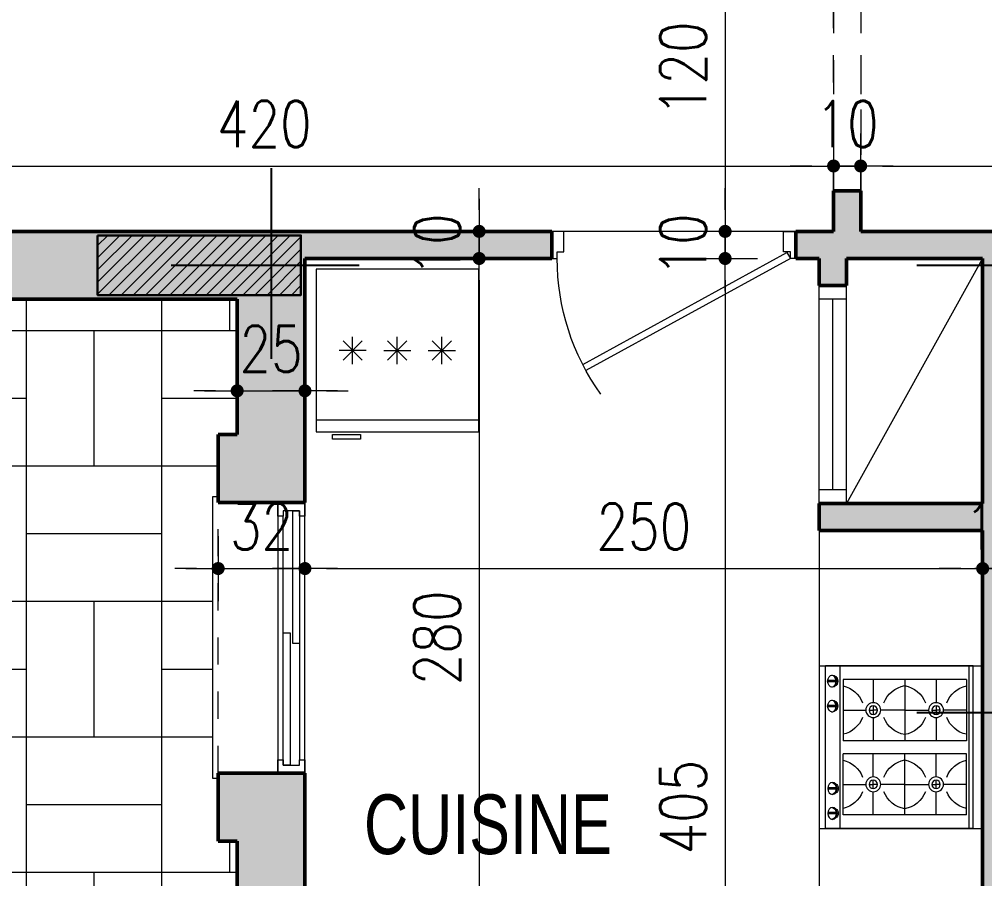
# Model space of a CAD drawing. Header units: millimetres. Extents: x 906 to 2482, y -1519 to -637.
# Drawn here: x 2039.474 to 2043.035, y -1515.523 to -1512.351 of the extents above; entities that cross this region are included whole.
import ezdxf

# ---------------------------------------------------------------- set-up
doc = ezdxf.new("R2010")
doc.units = ezdxf.units.MM
doc.linetypes.add('AXES', pattern=[2, 1.25, -0.25, 0.25, -0.25])
doc.linetypes.add('HIDDEN', pattern=[0.375, 0.25, -0.125])
doc.layers.get('DEFPOINTS').update_dxf_attribs({"color": 255, "lineweight": 13})
for name, color, linetype, lineweight in [('A-signe', 7, 'Continuous', 9), ('APPUITS', 7, 'Continuous', 18), ('DIM.', 4, 'Continuous', 25), ('inter2', 7, 'HIDDEN', 18), ('interrompu', 7, 'HIDDEN', 15), ('MENUISERIE', 7, 'Continuous', 13), ('MUR 0.5', 7, 'Continuous', 50), ('POTEAUX ARCH', 7, 'Continuous', 30), ('POTEAUX HACHURE', 7, 'Continuous', 15), ('SANITAIRE', 7, 'Continuous', 15), ('TEXTE', 7, 'Continuous', 20)]:
    doc.layers.add(name, color=color, linetype=linetype, lineweight=lineweight)
doc.layers.add('AXE', color=7, linetype='AXES')
doc.layers.add('HATCH', color=7, linetype='Continuous', lineweight=5, true_color=0xbababa)
doc.layers.add('TEINTE 6', color=7, linetype='Continuous', true_color=0x4d4dff)
doc.styles.add('atef', font='romans.shx', dxfattribs={"width": 0.8})
doc.styles.add('STYLE4', font='swisscl.ttf')
doc.dimstyles.new('COTEXT', dxfattribs={"dimscale": 0, "dimtxt": 0.17, "dimasz": 0.08, "dimexe": 0.015, "dimexo": 0.015, "dimgap": 0.07, "dimtad": 1, "dimdec": 0, "dimlfac": 100, "dimzin": 0, "dimdsep": 46, "dimtxsty": 'atef', "dimblk": 'SIG2', "dimcen": 0.15, "dimse1": 1, "dimse2": 1, "dimclrd": 256, "dimclre": 6, "dimclrt": 2, "dimadec": 0, "dimazin": 0, "dimtfac": 0.5, "dimtdec": 0, "dimtix": 1, "dimtmove": 2, "dimatfit": 1, "dimldrblk": 'SIG2', "dimfxl": 0.18, "dimtolj": 1, "dimtzin": 0, "dimlwd": 18, "dimarcsym": 0})

# ---------------------------------------------------------------- blocks, each defined once
blk = doc.blocks.new('PORTE 0.90')
at = {"layer": 'MENUISERIE'}
for points in [[(-0.7859, 0.3911), (-0.0325, -0.0217), (-0.02, 0), (-0.7742, 0.4132)], [(-0.9, 0), (-0.88, 0), (-0.88, -0.025), (-0.855, -0.025), (-0.855, -0.1), (-0.9, -0.1)], [(0, 0), (-0.02, 0), (-0.02, -0.025), (-0.045, -0.025), (-0.045, -0.1), (0, -0.1)]]:
    blk.add_lwpolyline(points, dxfattribs=at)
blk.add_arc((-0.02, 0), 0.86, 144.3645, 180, dxfattribs=at)
blk = doc.blocks.new('SIG2')
at = {"layer": 'A-signe'}
for p, q in [((0, 1.5), (0, 0.5)), ((0, 0.5), (0, -0.5)), ((-1.5, 0), (-0.5, 0)), ((-0.5, 0), (0.5, 0)), ((0.5, 0), (1.5, 0)), ((0, -0.5), (0, -1.5))]:
    blk.add_line(p, q, dxfattribs=at)
at = {"layer": 'A-signe', "const_width": 0.3}
blk.add_lwpolyline([(-0.15, 0, 1), (0.15, 0, 1)], format="xyb", close=True, dxfattribs=at)
blk = doc.blocks.new('*D2711')
at = {"layer": 'DEFPOINTS', "color": 0, "transparency": 16777216}
for p in [(2041.9129, -1511.9343), (2041.7355, -1513.1343), (2042.0779, -1513.1343)]:
    blk.add_point(p, dxfattribs=at)
at = {"layer": 'DIM.', "lineweight": 18, "transparency": 16777216}
blk.add_line((2042.0779, -1512.0143), (2042.0779, -1513.0543), dxfattribs=at)
at = {"layer": 'DIM.', "lineweight": 18, "transparency": 16777216, "xscale": 0.08, "yscale": 0.08, "zscale": 0.08}
for p, rotation in [((2042.0779, -1511.9343), 90), ((2042.0779, -1513.1343), 270)]:
    blk.add_blockref('SIG2', p, dxfattribs=dict(at, rotation=rotation))
at = {"layer": 'DIM.', "color": 2, "transparency": 16777216, "insert": (2041.9229, -1512.5343), "char_height": 0.17, "attachment_point": 5, "rotation": 90, "style": 'atef'}
blk.add_mtext('\\A1;120', dxfattribs=at)
blk = doc.blocks.new('*D3336')
at = {"layer": 'DEFPOINTS', "color": 0, "transparency": 16777216}
for p in [(2041.6826, -1513.1343), (2040.7381, -1513.2343), (2042.0778, -1513.2343)]:
    blk.add_point(p, dxfattribs=at)
at = {"layer": 'DIM.', "lineweight": 18, "transparency": 16777216}
for p, q in [((2042.0778, -1513.0543), (2042.0778, -1512.9743)), ((2042.0778, -1513.1343), (2042.0778, -1513.2343)), ((2042.0778, -1513.3143), (2042.0778, -1513.3943))]:
    blk.add_line(p, q, dxfattribs=at)
at = {"layer": 'DIM.', "lineweight": 18, "transparency": 16777216, "xscale": 0.08, "yscale": 0.08, "zscale": 0.08}
for p, rotation in [((2042.0778, -1513.1343), 270), ((2042.0778, -1513.2343), 90)]:
    blk.add_blockref('SIG2', p, dxfattribs=dict(at, rotation=rotation))
at = {"layer": 'DIM.', "color": 2, "transparency": 16777216, "insert": (2041.9228, -1513.1843), "char_height": 0.17, "attachment_point": 5, "rotation": 90, "style": 'atef'}
blk.add_mtext('\\A1;10', dxfattribs=at)
blk = doc.blocks.new('*D3337')
at = {"layer": 'DEFPOINTS', "color": 0, "transparency": 16777216}
for p in [(2040.7381, -1513.2343), (2042.0778, -1517.2843), (2042.2779, -1517.2843)]:
    blk.add_point(p, dxfattribs=at)
at = {"layer": 'DIM.', "lineweight": 18, "transparency": 16777216}
blk.add_line((2042.0778, -1513.3143), (2042.0778, -1517.2043), dxfattribs=at)
at = {"layer": 'DIM.', "lineweight": 18, "transparency": 16777216, "xscale": 0.08, "yscale": 0.08, "zscale": 0.08}
for p, rotation in [((2042.0778, -1513.2343), 90), ((2042.0778, -1517.2843), 270)]:
    blk.add_blockref('SIG2', p, dxfattribs=dict(at, rotation=rotation))
at = {"layer": 'DIM.', "color": 2, "transparency": 16777216, "insert": (2041.9228, -1515.2593), "char_height": 0.17, "attachment_point": 5, "rotation": 90, "style": 'atef'}
blk.add_mtext('\\A1;405', dxfattribs=at)
blk = doc.blocks.new('*D2712')
at = {"layer": 'DEFPOINTS', "color": 0, "transparency": 16777216}
for p in [(2041.6826, -1513.1343), (2040.7381, -1513.2343), (2042.0778, -1513.2343)]:
    blk.add_point(p, dxfattribs=at)
at = {"layer": 'DIM.', "lineweight": 18, "transparency": 16777216}
for p, q in [((2042.0778, -1513.0543), (2042.0778, -1512.9743)), ((2042.0778, -1513.1343), (2042.0778, -1513.2343)), ((2042.0778, -1513.3143), (2042.0778, -1513.3943))]:
    blk.add_line(p, q, dxfattribs=at)
at = {"layer": 'DIM.', "lineweight": 18, "transparency": 16777216, "xscale": 0.08, "yscale": 0.08, "zscale": 0.08}
for p, rotation in [((2042.0778, -1513.1343), 270), ((2042.0778, -1513.2343), 90)]:
    blk.add_blockref('SIG2', p, dxfattribs=dict(at, rotation=rotation))
at = {"layer": 'DIM.', "color": 2, "transparency": 16777216, "insert": (2041.9228, -1513.1843), "char_height": 0.17, "attachment_point": 5, "rotation": 90, "style": 'atef'}
blk.add_mtext('\\A1;10', dxfattribs=at)
blk = doc.blocks.new('KITCHEN  AID 30')
for p, q in [((-150, 0), (150, 0)), ((-150, 0), (-150, -272.5)), ((150, 0), (150, -272.5)), ((-150, -7.5), (150, -7.5)), ((-125, -12.5), (-125, -240)), ((-125, -12.5), (-12, -12.5)), ((-68.5, -12.5), (-68.5, -54.5)), ((-12, -12.5), (-12, -240)), ((12, -12.5), (12, -240)), ((125, -12.5), (12, -12.5)), ((68.5, -12.5), (68.5, -54.5)), ((125, -12.5), (125, -240)), ((-125, -68.3), (-82.2, -68.3)), ((-76.3, -68.3), (-60.7, -68.3)), ((-68.5, -60.4), (-68.5, -68.3)), ((-68.5, -76.1), (-68.5, -68.3)), ((-54.8, -68.3), (-12, -68.3)), ((54.8, -68.3), (12, -68.3)), ((76.3, -68.3), (60.7, -68.3)), ((68.5, -60.4), (68.5, -68.3)), ((68.5, -76.1), (68.5, -68.3)), ((125, -68.3), (82.2, -68.3)), ((-68.5, -126.5), (-68.5, -82)), ((68.5, -126.5), (68.5, -82)), ((-125, -126.2), (-12, -126.2)), ((-68.5, -126), (-68.5, -170.5)), ((125, -126.2), (12, -126.2)), ((68.5, -126), (68.5, -170.5)), ((-68.5, -176.4), (-68.5, -184.2)), ((68.5, -176.4), (68.5, -184.2)), ((-125, -184.2), (-82.2, -184.2)), ((-76.3, -184.2), (-60.7, -184.2)), ((-68.5, -192.1), (-68.5, -184.2)), ((-54.8, -184.2), (-12, -184.2)), ((54.8, -184.2), (12, -184.2)), ((76.3, -184.2), (60.7, -184.2)), ((68.5, -192.1), (68.5, -184.2)), ((125, -184.2), (82.2, -184.2)), ((-68.5, -240), (-68.5, -198)), ((68.5, -240), (68.5, -198)), ((-150, -245), (150, -245)), ((-125, -240), (-12, -240)), ((125, -240), (12, -240)), ((-123.2, -252.5), (-123.2, -268.1)), ((-120.7, -255.2), (-123.2, -255.2)), ((-120.7, -252.5), (-120.7, -268.1)), ((-77.2, -252.5), (-77.2, -268.1)), ((-74.7, -255.2), (-77.2, -255.2)), ((-74.7, -252.5), (-74.7, -268.1)), ((74.7, -252.7), (74.7, -268.2)), ((74.7, -255.4), (77.2, -255.4)), ((77.2, -252.7), (77.2, -268.2)), ((120.7, -252.7), (120.7, -268.2)), ((120.7, -255.4), (123.2, -255.4)), ((123.2, -252.7), (123.2, -268.2)), ((-150, -272.5), (150, -272.5))]:
    blk.add_line(p, q)
for centre, radius in [((-68.5, -68.3), 13.7), ((-68.5, -68.3), 7.82), ((68.5, -68.3), 13.7), ((68.5, -68.3), 7.82), ((-68.5, -184.2), 13.7), ((-68.5, -184.2), 7.82), ((68.5, -184.2), 13.7), ((68.5, -184.2), 7.82)]:
    blk.add_circle(centre, radius)
for centre, start, end in [((-63.7, -1.3), 192.7674, 248.8188), ((-73.3, -1.3), 291.1812, 347.2326), ((73.3, -1.3), 192.7674, 248.8188), ((63.7, -1.3), 291.1812, 347.2326), ((-63.7, -135.2), 111.1812, 170.1161), ((-73.3, -135.2), 9.8839, 68.8188), ((73.3, -135.2), 111.1812, 170.1161), ((63.7, -135.2), 9.8839, 68.8188), ((-63.7, -117.3), 189.8839, 248.8188), ((-73.3, -117.3), 291.1812, 350.1161), ((73.3, -117.3), 189.8839, 248.8188), ((63.7, -117.3), 291.1812, 350.1161), ((-63.7, -251.2), 111.1812, 167.2326), ((-73.3, -251.2), 12.7674, 68.8188), ((73.3, -251.2), 111.1812, 167.2326), ((63.7, -251.2), 12.7674, 68.8188)]:
    blk.add_arc(centre, 50.7, start, end)
for centre, major_axis, ratio, start_param, end_param in [((-122, -254.5), (-8.35, 0), 0.700025, 3.302477, 6.122301), ((-76, -254.5), (-8.35, 0), 0.700025, 3.302477, 6.122301), ((-122, -261.2), (-11.1, 0), 0.7838, 3.244352, 6.180426), ((-76, -261.2), (-11.1, 0), 0.7838, 3.244352, 6.180426)]:
    blk.add_ellipse(centre, major_axis=major_axis, ratio=ratio, start_param=start_param, end_param=end_param)
at = {"extrusion": (0, 0, -1)}
for centre, major_axis, ratio, start_param, end_param in [((76, -254.7), (8.35, 0), 0.700025, 3.302477, 6.122301), ((122, -254.7), (8.35, 0), 0.700025, 3.302477, 6.122301), ((76, -261.4), (11.1, 0), 0.7838, 3.244352, 6.180426), ((122, -261.4), (11.1, 0), 0.7838, 3.244352, 6.180426)]:
    blk.add_ellipse(centre, major_axis=major_axis, ratio=ratio, start_param=start_param, end_param=end_param, dxfattribs=at)
for centre in [(-122, -259.4), (-76, -259.4)]:
    blk.add_ellipse(centre, major_axis=(-11.1, 0), ratio=0.7838)
for centre in [(76, -259.6), (122, -259.6)]:
    blk.add_ellipse(centre, major_axis=(11.1, 0), ratio=0.7838, dxfattribs=at)
blk = doc.blocks.new('Frigo1')
for p, q in [((0, 0.6), (0, 0)), ((0.6, 0.6), (0, 0.6)), ((0.6, 0), (0.6, 0.6)), ((0.0007, 0.0439), (0.5982, 0.0439)), ((0, 0), (0.6, 0)), ((0.0601, -0.0276), (0.0601, -0.0096)), ((0.0601, -0.0096), (0.1642, -0.0096)), ((0.1642, -0.0276), (0.0601, -0.0276)), ((0.1642, -0.0096), (0.1642, -0.0276))]:
    blk.add_line(p, q)
at = {"color": 0}
for p, q in [((0.1702, 0.2646), (0.0995, 0.3354)), ((0.0995, 0.2646), (0.1702, 0.3354)), ((0.1349, 0.25), (0.1349, 0.35)), ((0.2641, 0.2646), (0.3348, 0.3354)), ((0.3348, 0.2646), (0.2641, 0.3354)), ((0.2995, 0.25), (0.2995, 0.35)), ((0.4287, 0.2646), (0.4994, 0.3354)), ((0.4994, 0.2646), (0.4287, 0.3354)), ((0.4641, 0.25), (0.4641, 0.35)), ((0.1849, 0.3), (0.0849, 0.3)), ((0.2495, 0.3), (0.3495, 0.3)), ((0.4141, 0.3), (0.5141, 0.3))]:
    blk.add_line(p, q, dxfattribs=at)
blk = doc.blocks.new('*D3348')
at = {"layer": 'DEFPOINTS', "color": 0, "transparency": 16777216}
for p in [(2042.4779, -1512.8929), (2038.2779, -1513.1343), (2042.4779, -1513.1343)]:
    blk.add_point(p, dxfattribs=at)
at = {"layer": 'DIM.', "lineweight": 18, "transparency": 16777216}
blk.add_line((2038.3579, -1512.8929), (2042.3979, -1512.8929), dxfattribs=at)
at = {"layer": 'DIM.', "lineweight": 18, "transparency": 16777216, "xscale": 0.08, "yscale": 0.08, "zscale": 0.08, "rotation": 180}
blk.add_blockref('SIG2', (2038.2779, -1512.8929), dxfattribs=at)
at = {"layer": 'DIM.', "lineweight": 18, "transparency": 16777216, "xscale": 0.08, "yscale": 0.08, "zscale": 0.08}
blk.add_blockref('SIG2', (2042.4779, -1512.8929), dxfattribs=at)
at = {"layer": 'DIM.', "color": 2, "transparency": 16777216, "insert": (2040.3779, -1512.7379), "char_height": 0.17, "attachment_point": 5, "style": 'atef'}
blk.add_mtext('\\A1;420', dxfattribs=at)
blk = doc.blocks.new('*D3349')
at = {"layer": 'DEFPOINTS', "color": 0, "transparency": 16777216}
for p in [(2042.5779, -1512.8929), (2042.4779, -1513.1343), (2042.5779, -1513.1343)]:
    blk.add_point(p, dxfattribs=at)
at = {"layer": 'DIM.', "lineweight": 18, "transparency": 16777216}
for p, q in [((2042.3979, -1512.8929), (2042.3179, -1512.8929)), ((2042.4779, -1512.8929), (2042.5779, -1512.8929)), ((2042.6579, -1512.8929), (2042.7379, -1512.8929))]:
    blk.add_line(p, q, dxfattribs=at)
at = {"layer": 'DIM.', "lineweight": 18, "transparency": 16777216, "xscale": 0.08, "yscale": 0.08, "zscale": 0.08}
blk.add_blockref('SIG2', (2042.4779, -1512.8929), dxfattribs=at)
at = {"layer": 'DIM.', "lineweight": 18, "transparency": 16777216, "xscale": 0.08, "yscale": 0.08, "zscale": 0.08, "rotation": 180}
blk.add_blockref('SIG2', (2042.5779, -1512.8929), dxfattribs=at)
at = {"layer": 'DIM.', "color": 2, "transparency": 16777216, "insert": (2042.5279, -1512.7379), "char_height": 0.17, "attachment_point": 5, "style": 'atef'}
blk.add_mtext('\\A1;10', dxfattribs=at)
blk = doc.blocks.new('*D3350')
at = {"layer": 'DEFPOINTS', "color": 0, "transparency": 16777216}
for p in [(2047.4579, -1512.8929), (2042.5779, -1513.1343), (2047.4579, -1513.2056)]:
    blk.add_point(p, dxfattribs=at)
at = {"layer": 'DIM.', "lineweight": 18, "transparency": 16777216}
blk.add_line((2042.6579, -1512.8929), (2047.3779, -1512.8929), dxfattribs=at)
at = {"layer": 'DIM.', "lineweight": 18, "transparency": 16777216, "xscale": 0.08, "yscale": 0.08, "zscale": 0.08, "rotation": 180}
blk.add_blockref('SIG2', (2042.5779, -1512.8929), dxfattribs=at)
at = {"layer": 'DIM.', "lineweight": 18, "transparency": 16777216, "xscale": 0.08, "yscale": 0.08, "zscale": 0.08}
blk.add_blockref('SIG2', (2047.4579, -1512.8929), dxfattribs=at)
at = {"layer": 'DIM.', "color": 2, "transparency": 16777216, "insert": (2045.0179, -1512.7379), "char_height": 0.17, "attachment_point": 5, "style": 'atef'}
blk.add_mtext('\\A1;488', dxfattribs=at)
blk = doc.blocks.new('*D2719')
at = {"layer": 'DEFPOINTS', "color": 0, "transparency": 16777216}
for p in [(2040.5279, -1513.5055), (2040.2779, -1513.5474), (2040.5279, -1513.7227)]:
    blk.add_point(p, dxfattribs=at)
at = {"layer": 'DIM.', "lineweight": 18, "transparency": 16777216}
for p, q in [((2040.1979, -1513.7227), (2040.1179, -1513.7227)), ((2040.2779, -1513.7227), (2040.5279, -1513.7227)), ((2040.6079, -1513.7227), (2040.6879, -1513.7227))]:
    blk.add_line(p, q, dxfattribs=at)
at = {"layer": 'DIM.', "lineweight": 18, "transparency": 16777216, "xscale": 0.08, "yscale": 0.08, "zscale": 0.08}
blk.add_blockref('SIG2', (2040.2779, -1513.7227), dxfattribs=at)
at = {"layer": 'DIM.', "lineweight": 18, "transparency": 16777216, "xscale": 0.08, "yscale": 0.08, "zscale": 0.08, "rotation": 180}
blk.add_blockref('SIG2', (2040.5279, -1513.7227), dxfattribs=at)
at = {"layer": 'DIM.', "color": 2, "transparency": 16777216, "insert": (2040.4029, -1513.5677), "char_height": 0.17, "attachment_point": 5, "style": 'atef'}
blk.add_mtext('\\A1;25', dxfattribs=at)
blk = doc.blocks.new('*D3355')
at = {"layer": 'DEFPOINTS', "color": 0, "transparency": 16777216}
for p in [(2040.9571, -1513.1343), (2040.9571, -1513.2343), (2041.1706, -1513.2343)]:
    blk.add_point(p, dxfattribs=at)
at = {"layer": 'DIM.', "lineweight": 18, "transparency": 16777216}
for p, q in [((2041.1706, -1513.0543), (2041.1706, -1512.9743)), ((2041.1706, -1513.1343), (2041.1706, -1513.2343)), ((2041.1706, -1513.3143), (2041.1706, -1513.3943))]:
    blk.add_line(p, q, dxfattribs=at)
at = {"layer": 'DIM.', "lineweight": 18, "transparency": 16777216, "xscale": 0.08, "yscale": 0.08, "zscale": 0.08}
for p, rotation in [((2041.1706, -1513.1343), 270), ((2041.1706, -1513.2343), 90)]:
    blk.add_blockref('SIG2', p, dxfattribs=dict(at, rotation=rotation))
at = {"layer": 'DIM.', "color": 2, "transparency": 16777216, "insert": (2041.0156, -1513.1843), "char_height": 0.17, "attachment_point": 5, "rotation": 90, "style": 'atef'}
blk.add_mtext('\\A1;10', dxfattribs=at)
blk = doc.blocks.new('*D3356')
at = {"layer": 'DEFPOINTS', "color": 0, "transparency": 16777216}
for p in [(2040.9571, -1513.2343), (2041.0279, -1516.0343), (2041.1706, -1516.0343)]:
    blk.add_point(p, dxfattribs=at)
at = {"layer": 'DIM.', "lineweight": 18, "transparency": 16777216}
blk.add_line((2041.1706, -1513.3143), (2041.1706, -1515.9543), dxfattribs=at)
at = {"layer": 'DIM.', "lineweight": 18, "transparency": 16777216, "xscale": 0.08, "yscale": 0.08, "zscale": 0.08}
for p, rotation in [((2041.1706, -1513.2343), 90), ((2041.1706, -1516.0343), 270)]:
    blk.add_blockref('SIG2', p, dxfattribs=dict(at, rotation=rotation))
at = {"layer": 'DIM.', "color": 2, "transparency": 16777216, "insert": (2041.0156, -1514.6343), "char_height": 0.17, "attachment_point": 5, "rotation": 90, "style": 'atef'}
blk.add_mtext('\\A1;280', dxfattribs=at)
blk = doc.blocks.new('*D2720')
at = {"layer": 'DEFPOINTS', "color": 0, "transparency": 16777216}
for p in [(2040.5279, -1514.3786), (2040.2079, -1514.6057), (2040.5279, -1514.6057)]:
    blk.add_point(p, dxfattribs=at)
at = {"layer": 'DIM.', "lineweight": 18, "transparency": 16777216}
for p, q in [((2040.1279, -1514.3786), (2040.0479, -1514.3786)), ((2040.2079, -1514.3786), (2040.5279, -1514.3786)), ((2040.6079, -1514.3786), (2040.6879, -1514.3786))]:
    blk.add_line(p, q, dxfattribs=at)
at = {"layer": 'DIM.', "lineweight": 18, "transparency": 16777216, "xscale": 0.08, "yscale": 0.08, "zscale": 0.08}
blk.add_blockref('SIG2', (2040.2079, -1514.3786), dxfattribs=at)
at = {"layer": 'DIM.', "lineweight": 18, "transparency": 16777216, "xscale": 0.08, "yscale": 0.08, "zscale": 0.08, "rotation": 180}
blk.add_blockref('SIG2', (2040.5279, -1514.3786), dxfattribs=at)
at = {"layer": 'DIM.', "color": 2, "transparency": 16777216, "insert": (2040.3679, -1514.2236), "char_height": 0.17, "attachment_point": 5, "style": 'atef'}
blk.add_mtext('\\A1;32', dxfattribs=at)
blk = doc.blocks.new('*D2721')
at = {"layer": 'DEFPOINTS', "color": 0, "transparency": 16777216}
for p in [(2043.0279, -1514.3786), (2040.5279, -1514.6941), (2043.0279, -1514.6941)]:
    blk.add_point(p, dxfattribs=at)
at = {"layer": 'DIM.', "lineweight": 18, "transparency": 16777216}
blk.add_line((2040.6079, -1514.3786), (2042.9479, -1514.3786), dxfattribs=at)
at = {"layer": 'DIM.', "lineweight": 18, "transparency": 16777216, "xscale": 0.08, "yscale": 0.08, "zscale": 0.08, "rotation": 180}
blk.add_blockref('SIG2', (2040.5279, -1514.3786), dxfattribs=at)
at = {"layer": 'DIM.', "lineweight": 18, "transparency": 16777216, "xscale": 0.08, "yscale": 0.08, "zscale": 0.08}
blk.add_blockref('SIG2', (2043.0279, -1514.3786), dxfattribs=at)
at = {"layer": 'DIM.', "color": 2, "transparency": 16777216, "insert": (2041.7779, -1514.2236), "char_height": 0.17, "attachment_point": 5, "style": 'atef'}
blk.add_mtext('\\A1;250', dxfattribs=at)
blk = doc.blocks.new('*D2722')
at = {"layer": 'DEFPOINTS', "color": 0, "transparency": 16777216}
for p in [(2043.1279, -1514.3786), (2043.0279, -1514.6941), (2043.1279, -1515.4402)]:
    blk.add_point(p, dxfattribs=at)
at = {"layer": 'DIM.', "lineweight": 18, "transparency": 16777216}
for p, q in [((2042.9479, -1514.3786), (2042.8679, -1514.3786)), ((2043.0279, -1514.3786), (2043.1279, -1514.3786)), ((2043.2079, -1514.3786), (2043.2879, -1514.3786))]:
    blk.add_line(p, q, dxfattribs=at)
at = {"layer": 'DIM.', "lineweight": 18, "transparency": 16777216, "xscale": 0.08, "yscale": 0.08, "zscale": 0.08}
blk.add_blockref('SIG2', (2043.0279, -1514.3786), dxfattribs=at)
at = {"layer": 'DIM.', "lineweight": 18, "transparency": 16777216, "xscale": 0.08, "yscale": 0.08, "zscale": 0.08, "rotation": 180}
blk.add_blockref('SIG2', (2043.1279, -1514.3786), dxfattribs=at)
at = {"layer": 'DIM.', "color": 2, "transparency": 16777216, "insert": (2043.0779, -1514.2236), "char_height": 0.17, "attachment_point": 5, "style": 'atef'}
blk.add_mtext('\\A1;10', dxfattribs=at)
blk = doc.blocks.new('*D2723')
at = {"layer": 'DEFPOINTS', "color": 0, "transparency": 16777216}
for p in [(2046.5993, -1514.3786), (2043.1189, -1515.4402), (2046.5993, -1515.4402)]:
    blk.add_point(p, dxfattribs=at)
at = {"layer": 'DIM.', "lineweight": 18, "transparency": 16777216}
blk.add_line((2043.1989, -1514.3786), (2046.5193, -1514.3786), dxfattribs=at)
at = {"layer": 'DIM.', "lineweight": 18, "transparency": 16777216, "xscale": 0.08, "yscale": 0.08, "zscale": 0.08, "rotation": 180}
blk.add_blockref('SIG2', (2043.1189, -1514.3786), dxfattribs=at)
at = {"layer": 'DIM.', "lineweight": 18, "transparency": 16777216, "xscale": 0.08, "yscale": 0.08, "zscale": 0.08}
blk.add_blockref('SIG2', (2046.5993, -1514.3786), dxfattribs=at)
at = {"layer": 'DIM.', "color": 2, "transparency": 16777216, "insert": (2044.8591, -1514.2236), "char_height": 0.17, "attachment_point": 5, "style": 'atef'}
blk.add_mtext('\\A1;348', dxfattribs=at)

msp = doc.modelspace()

# ---------------------------------------------------------------- hatches: boundary and pattern name
at = {"layer": 'HATCH'}
h = msp.add_hatch(dxfattribs=at)
h.set_pattern_fill('164', pattern_type=2)
h.set_pattern_definition([(0, (0, 0), (0.5, 0.5), []), (0, (0, 0.25), (0.5, 0.5), [0.5, -0.5]), (90, (0, 0), (-0.5, 0.5), []), (90, (0.25, 0.5), (-0.5, 0.5), [0.5, -0.5])])
edge = h.paths.add_edge_path()
edge.add_line((2040.1879, -1514.1129), (2040.2079, -1514.1129))
edge.add_line((2040.2079, -1514.1129), (2040.2079, -1513.8843))
edge.add_line((2040.2079, -1513.8843), (2040.2779, -1513.8843))
edge.add_line((2040.2779, -1513.8843), (2040.2779, -1513.3843))
edge.add_line((2040.2779, -1513.3843), (2037.2058, -1513.3843))
edge.add_line((2037.2058, -1513.3843), (2037.2058, -1513.4072))
edge.add_line((2037.2058, -1513.4072), (2036.6479, -1513.4072))
edge.add_line((2036.6479, -1513.4072), (2036.6479, -1513.3843))
edge.add_line((2036.6479, -1513.3843), (2036.3779, -1513.3843))
edge.add_line((2036.3779, -1513.3843), (2036.3779, -1517.2843))
edge.add_line((2036.3779, -1517.2843), (2040.2579, -1517.2843))
edge.add_line((2040.2579, -1517.2843), (2040.2579, -1516.2629))
edge.add_line((2040.2579, -1516.2629), (2040.2779, -1516.2629))
edge.add_line((2040.2779, -1516.2629), (2040.2779, -1515.9114))
edge.add_ellipse((2040.2782, -1515.8101), major_axis=(0, -0.1), ratio=0.218235, start_angle=180.7768, end_angle=353.598, ccw=False)
edge.add_line((2040.2779, -1515.7101), (2040.2779, -1515.3843))
edge.add_line((2040.2779, -1515.3843), (2040.2079, -1515.3843))
edge.add_line((2040.2079, -1515.3843), (2040.2079, -1515.1529))
edge.add_line((2040.2079, -1515.1529), (2040.1879, -1515.1529))
edge.add_line((2040.1879, -1515.1529), (2040.1879, -1514.1129))
at = {"layer": 'POTEAUX HACHURE'}
h = msp.add_hatch(dxfattribs=at)
h.set_pattern_fill('ANSI31', color=256, scale=0.01)
h.set_pattern_definition([(45, (930.320175, -619.26888), (-0.0224506403, 0.0224506403), [])])
h.paths.add_polyline_path([(2039.763, -1513.1493), (2040.5131, -1513.1493), (2040.5131, -1513.3692), (2039.763, -1513.3692)])
at = {"layer": 'TEINTE 6'}
h = msp.add_hatch(color=256, dxfattribs=at)
h.dxf.hatch_style = 1
h.paths.add_polyline_path([(2040.5279, -1513.2343), (2041.4385, -1513.2343), (2041.4385, -1513.1343), (2038.2779, -1513.1343), (2038.2779, -1512.8334), (2038.1779, -1512.8334), (2038.1779, -1513.1343), (2037.1779, -1513.1343), (2037.1779, -1513.3843), (2040.2779, -1513.3843), (2040.2779, -1513.8843), (2040.2079, -1513.8843), (2040.2079, -1514.1343), (2040.5279, -1514.1343)])
h = msp.add_hatch(color=256, dxfattribs=at)
h.dxf.hatch_style = 1
h.paths.add_polyline_path([(2043.2781, -1513.1343), (2042.5779, -1513.1343), (2042.5779, -1512.9843), (2042.4779, -1512.9843), (2042.4779, -1513.1343), (2042.3385, -1513.1343), (2042.3385, -1513.2343), (2042.425, -1513.2343), (2042.425, -1513.3343), (2042.525, -1513.3343), (2042.525, -1513.2343), (2043.0279, -1513.2343), (2043.0279, -1514.1381), (2042.425, -1514.1381), (2042.425, -1514.2381), (2043.0279, -1514.2381), (2043.0279, -1517.2843), (2041.5279, -1517.2843), (2041.5279, -1517.1843), (2041.2779, -1517.1843), (2041.2779, -1517.2843), (2040.2779, -1517.2843), (2040.2779, -1517.3843), (2043.1279, -1517.3843), (2043.1279, -1514.8843), (2046.6497, -1514.8843), (2046.7391, -1514.7948), (2046.6684, -1514.7241), (2046.6083, -1514.7843), (2043.1279, -1514.7843), (2043.1279, -1513.6643), (2043.2781, -1513.6643)])
h = msp.add_hatch(color=256, dxfattribs=at)
h.dxf.hatch_style = 1
h.paths.add_polyline_path([(2041.5279, -1516.0343), (2040.5279, -1516.0343), (2040.5279, -1515.1343), (2040.2079, -1515.1343), (2040.2079, -1515.3843), (2040.2779, -1515.3843), (2040.2779, -1516.2843), (2041.2779, -1516.2843), (2041.2779, -1516.3843), (2041.5279, -1516.3843)])

# ---------------------------------------------------------------- linework, layer by layer
at = {"layer": 'APPUITS'}
msp.add_lwpolyline([(2040.2079, -1515.1529), (2040.1879, -1515.1529), (2040.1879, -1514.1129), (2040.2079, -1514.1129)], dxfattribs=at)
at = {"layer": 'AXE'}
for p, q in [((2040.4029, -1512.9011), (2040.4029, -1513.6041)), ((2040.0346, -1513.2593), (2040.7278, -1513.2593)), ((2042.7846, -1513.2593), (2043.4778, -1513.2593)), ((2042.7846, -1514.9093), (2043.4778, -1514.9093))]:
    msp.add_line(p, q, dxfattribs=at)
at = {"layer": 'inter2', "ltscale": 0.5}
for p, q in [((2042.4781, -1512.0522), (2042.4781, -1513.0522)), ((2042.5781, -1512.0522), (2042.5781, -1513.0522))]:
    msp.add_line(p, q, dxfattribs=at)
at = {"layer": 'interrompu', "ltscale": 0.2}
for p, q in [((2042.4779, -1512.9843), (2042.4779, -1512.0843)), ((2042.5779, -1512.0843), (2042.5779, -1512.9843)), ((2040.2079, -1515.1329), (2040.2079, -1514.1343))]:
    msp.add_line(p, q, dxfattribs=at)
at = {"layer": 'MENUISERIE'}
for p, q in [((2042.3385, -1513.1343), (2041.4385, -1513.1343)), ((2043.0279, -1513.2343), (2042.525, -1514.1381)), ((2042.425, -1514.1381), (2042.425, -1513.3343)), ((2042.525, -1514.1381), (2042.525, -1513.3343)), ((2042.525, -1513.3843), (2042.425, -1513.3843)), ((2042.475, -1514.0881), (2042.475, -1513.3843)), ((2042.525, -1514.0881), (2042.425, -1514.0881)), ((2040.4279, -1514.1343), (2040.4279, -1515.1343)), ((2040.5279, -1515.1343), (2040.5279, -1514.1343)), ((2040.4479, -1515.0843), (2040.4479, -1514.1857)), ((2040.5079, -1514.1857), (2040.5079, -1515.0843))]:
    msp.add_line(p, q, dxfattribs=at)
at = {"layer": 'MENUISERIE', "extrusion": (0, 0, -1)}
for points in [[(-2040.4279, -1514.1343), (-2040.5279, -1514.1343), (-2040.5279, -1514.1857), (-2040.5079, -1514.1857), (-2040.5079, -1514.1657), (-2040.4479, -1514.1657), (-2040.4479, -1514.1857), (-2040.4279, -1514.1857), (-2040.4279, -1514.1857)], [(-2040.4829, -1514.1657), (-2040.5079, -1514.1657), (-2040.5079, -1514.6557), (-2040.4829, -1514.6557), (-2040.4829, -1514.6557)], [(-2040.4479, -1514.6157), (-2040.4729, -1514.6157), (-2040.4729, -1515.1043), (-2040.4479, -1515.1043), (-2040.4479, -1515.1043)], [(-2040.4279, -1515.1343), (-2040.4279, -1515.0843), (-2040.4479, -1515.0843), (-2040.4479, -1515.1043), (-2040.5079, -1515.1043), (-2040.5079, -1515.0843), (-2040.5279, -1515.0843), (-2040.5279, -1515.1343), (-2040.5279, -1515.1343)]]:
    msp.add_lwpolyline(points, close=True, dxfattribs=at)
at = {"layer": 'MUR 0.5'}
for p, q in [((2042.4779, -1512.9843), (2042.4779, -1513.1343)), ((2042.4779, -1512.9843), (2042.5779, -1512.9843)), ((2042.5779, -1512.9843), (2042.5779, -1513.1343)), ((2038.2779, -1513.1343), (2041.4385, -1513.1343)), ((2041.4385, -1513.2343), (2041.4385, -1513.1343)), ((2042.3385, -1513.1343), (2042.4779, -1513.1343)), ((2042.3385, -1513.2343), (2042.3385, -1513.1343)), ((2042.5779, -1513.1343), (2043.2781, -1513.1343)), ((2040.5279, -1513.2343), (2040.5279, -1514.1343)), ((2040.5279, -1513.2343), (2041.4385, -1513.2343)), ((2042.3385, -1513.2343), (2042.425, -1513.2343)), ((2042.425, -1513.3343), (2042.425, -1513.2343)), ((2042.525, -1513.2343), (2043.0279, -1513.2343)), ((2042.525, -1513.3343), (2042.525, -1513.2343)), ((2043.0279, -1513.2343), (2043.0279, -1514.1381)), ((2042.425, -1513.3343), (2042.525, -1513.3343)), ((2037.1779, -1513.3843), (2040.2779, -1513.3843)), ((2040.2779, -1513.3843), (2040.2779, -1513.8843)), ((2040.2079, -1513.8843), (2040.2079, -1514.1343)), ((2040.2079, -1513.8843), (2040.2779, -1513.8843)), ((2040.2079, -1514.1343), (2040.5279, -1514.1343)), ((2042.425, -1514.2381), (2042.425, -1514.1381)), ((2043.0279, -1514.1381), (2042.425, -1514.1381)), ((2043.0279, -1514.2381), (2042.425, -1514.2381)), ((2043.0279, -1514.2381), (2043.0279, -1517.2843)), ((2040.2079, -1515.1343), (2040.2079, -1515.3843)), ((2040.2079, -1515.1343), (2040.5279, -1515.1343)), ((2040.5279, -1515.1343), (2040.5279, -1516.0343)), ((2040.2079, -1515.3843), (2040.2779, -1515.3843)), ((2040.2779, -1515.3843), (2040.2779, -1516.2843))]:
    msp.add_line(p, q, dxfattribs=at)
at = {"layer": 'POTEAUX ARCH'}
msp.add_lwpolyline([(2039.763, -1513.1493), (2040.5131, -1513.1493), (2040.5131, -1513.3692), (2039.763, -1513.3692)], close=True, dxfattribs=at)
at = {"layer": 'SANITAIRE'}
for p, q in [((2042.425, -1514.2381), (2042.425, -1517.2843)), ((2042.425, -1514.7381), (2043.0252, -1514.7381)), ((2042.425, -1515.3381), (2043.0252, -1515.3381))]:
    msp.add_line(p, q, dxfattribs=at)

# ---------------------------------------------------------------- block references
at = {"layer": 'MENUISERIE', "xscale": -1, "rotation": 180}
msp.add_blockref('PORTE 0.90', (2042.3385, -1513.2343), dxfattribs=at)
at = {"layer": 'SANITAIRE'}
msp.add_blockref('Frigo1', (2040.5689, -1513.874), dxfattribs=at)
at = {"layer": 'SANITAIRE', "xscale": -0.002, "yscale": 0.002, "zscale": 0.002, "rotation": 270}
msp.add_blockref('KITCHEN  AID 30', (2042.9927, -1515.0381), dxfattribs=at)

# ---------------------------------------------------------------- texts
at = {"layer": 'TEXTE', "style": 'STYLE4'}
msp.add_text('CUISINE', height=0.22, dxfattribs=at).set_placement((2040.7456, -1515.4325))

# ---------------------------------------------------------------- dimensions: what is measured, and where the dimension line sits
at = {"layer": 'DIM.'}
for base, p1, p2, picture, middle in [((2042.0779, -1513.1343), (2041.9129, -1511.9343), (2041.7355, -1513.1343), '*D2711', (2041.9229, -1512.5343)), ((2042.0778, -1513.2343), (2041.6826, -1513.1343), (2040.7381, -1513.2343), '*D3336', (2041.9228, -1513.1843)), ((2042.0778, -1513.2343), (2041.6826, -1513.1343), (2040.7381, -1513.2343), '*D2712', (2041.9228, -1513.1843)), ((2041.1706, -1513.2343), (2040.9571, -1513.1343), (2040.9571, -1513.2343), '*D3355', (2041.0156, -1513.1843)), ((2042.0778, -1517.2843), (2040.7381, -1513.2343), (2042.2779, -1517.2843), '*D3337', (2041.9228, -1515.2593)), ((2041.1706, -1516.0343), (2040.9571, -1513.2343), (2041.0279, -1516.0343), '*D3356', (2041.0156, -1514.6343))]:
    dim = msp.add_linear_dim(base=base, p1=p1, p2=p2, angle=90, dimstyle='COTEXT', override={"dimscale": 1}, dxfattribs=at)
    dim.commit()
    dim.dimension.update_dxf_attribs({"geometry": picture, "text_midpoint": middle})
for base, p1, p2, picture, middle in [((2042.4779, -1512.8929), (2038.2779, -1513.1343), (2042.4779, -1513.1343), '*D3348', (2040.3779, -1512.7379)), ((2042.5779, -1512.8929), (2042.4779, -1513.1343), (2042.5779, -1513.1343), '*D3349', (2042.5279, -1512.7379)), ((2047.4579, -1512.8929), (2042.5779, -1513.1343), (2047.4579, -1513.2056), '*D3350', (2045.0179, -1512.7379)), ((2040.5279, -1513.7227), (2040.2779, -1513.5474), (2040.5279, -1513.5055), '*D2719', (2040.4029, -1513.5677)), ((2040.5279, -1514.3786), (2040.2079, -1514.6057), (2040.5279, -1514.6057), '*D2720', (2040.3679, -1514.2236)), ((2043.0279, -1514.3786), (2040.5279, -1514.6941), (2043.0279, -1514.6941), '*D2721', (2041.7779, -1514.2236)), ((2043.1279, -1514.3786), (2043.0279, -1514.6941), (2043.1279, -1515.4402), '*D2722', (2043.0779, -1514.2236)), ((2046.5993, -1514.3786), (2043.1189, -1515.4402), (2046.5993, -1515.4402), '*D2723', (2044.8591, -1514.2236))]:
    dim = msp.add_linear_dim(base=base, p1=p1, p2=p2, dimstyle='COTEXT', override={"dimscale": 1}, dxfattribs=at)
    dim.commit()
    dim.dimension.update_dxf_attribs({"geometry": picture, "text_midpoint": middle})

doc.saveas('drawing.dxf')
